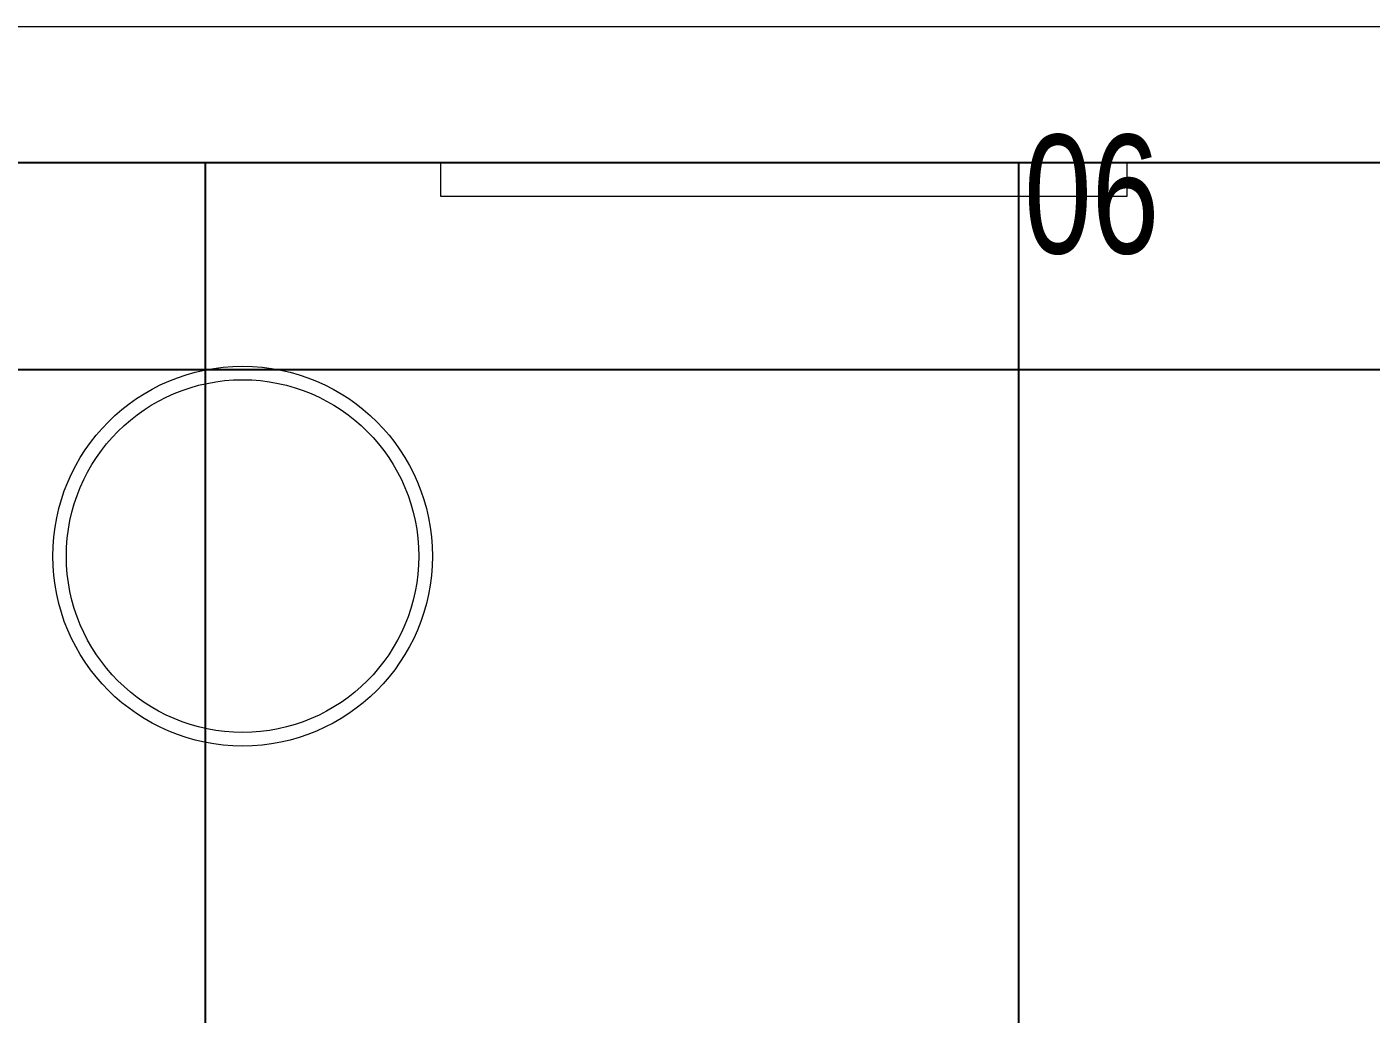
# Model space of a CAD drawing. Header units: inches. Extents: x -246178 to 57169, y -29325 to 19878.
# Drawn here: x 41868 to 42860, y -9475 to -8747 of the extents above; entities that cross this region are included whole.
import ezdxf

# ---------------------------------------------------------------- set-up
doc = ezdxf.new("R2010")
doc.units = ezdxf.units.IN
doc.header["$LTSCALE"] = 25
doc.header["$MEASUREMENT"] = 0
doc.linetypes.add('DASHDOT', pattern=[25.4, 12.7, -6.35, 0, -6.35])
for name, color, linetype, lineweight in [('00-Ground Floor$0$72_EGR_EQP_TAG', 142, 'Continuous', 5), ('00-Ground Floor$0$LOADING', 253, 'Continuous', 5), ('00-Ground Floor$0$Walls', 251, 'Continuous', 5), ('E-LITE-CLNG-CNDT', 6, 'DASHDOT', 35)]:
    doc.layers.add(name, color=color, linetype=linetype, lineweight=lineweight)
doc.layers.add('00-Ground Floor$0$False Ceiling', color=251, linetype='Continuous')
doc.styles.add('00-Ground Floor$0$X3G_ENTITY_257CFD', font='swisscl.ttf', dxfattribs={"height": 200})

# ---------------------------------------------------------------- blocks, each defined once
blk = doc.blocks.new('00-Ground Floor$0$WM00001-P')
at = {"layer": '00-Ground Floor$0$LOADING'}
for radius in [0.14, 0.13]:
    blk.add_circle((0, 0), radius, dxfattribs=at)
blk = doc.blocks.new('00-Ground Floor$0$A$Ce9e1c4c3')
at = {"layer": '00-Ground Floor$0$False Ceiling', "color": 254}
blk.add_line((-59002.87, -8847.43, 0), (-55142.47, -8847.43, 0), dxfattribs=at)
at = {"layer": '00-Ground Floor$0$False Ceiling', "color": 254, "linetype": 'Continuous'}
for p, q in [((-58000, -12867.43), (-58000, -8847.43)), ((-57400, -12867.43), (-57400, -8847.43)), ((-59002.87, -9000), (-55142.47, -9000))]:
    blk.add_line(p, q, dxfattribs=at)
blk = doc.blocks.new('00-Ground Floor')
at = {"layer": '00-Ground Floor$0$LOADING', "elevation": 0}
blk.add_lwpolyline([(42173.62, -8872.43), (42173.62, -8847.43), (42679.62, -8847.43), (42679.62, -8872.43), (42173.62, -8872.43)], dxfattribs=at)
at = {"layer": '00-Ground Floor$0$Walls'}
for p, q in [((43777.53, -8747.43, 0), (40897.13, -8747.43, 0)), ((43777.53, -8847.43, 0), (40997.13, -8847.43, 0))]:
    blk.add_line(p, q, dxfattribs=at)
at = {"layer": '00-Ground Floor$0$False Ceiling', "color": 254}
blk.add_blockref('00-Ground Floor$0$A$Ce9e1c4c3', (100000, 0), dxfattribs=at)
at = {"layer": '00-Ground Floor$0$LOADING', "extrusion": (-2.24019e-05, -2.33981e-18, -1), "xscale": -1000, "yscale": 1000, "zscale": 1000, "rotation": 179.9999999999996}
blk.add_blockref('00-Ground Floor$0$WM00001-P', (-42027.38, -9137.51, -0.92), dxfattribs=at)
at = {"layer": '00-Ground Floor$0$72_EGR_EQP_TAG', "insert": (42653.74, -8826.94, 0), "char_height": 87.473, "attachment_point": 2, "style": '00-Ground Floor$0$X3G_ENTITY_257CFD'}
blk.add_mtext('06', dxfattribs=at)

msp = doc.modelspace()

# ---------------------------------------------------------------- block references
at = {"layer": 'E-LITE-CLNG-CNDT'}
msp.add_blockref('00-Ground Floor', (0, 0), dxfattribs=at)

doc.saveas('drawing.dxf')
